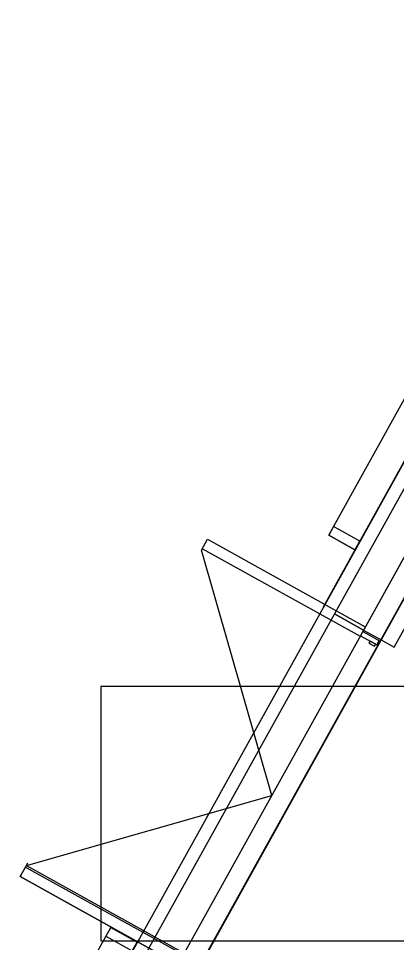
# Model space of a CAD drawing. Header units: metres. Extents: x 2.3 to 42.8, y 0.9 to 31.9.
# Drawn here: x 23.138 to 23.883, y 22.945 to 24.763 of the extents above; entities that cross this region are included whole.
import ezdxf

# ---------------------------------------------------------------- set-up
doc = ezdxf.new("R2010")
doc.units = ezdxf.units.M
for name, color, linetype in [('ARREDI', 9, 'Continuous'), ('PARETI_STRUTTURE', 7, 'Continuous'), ('WAYFINDING_RIQUADRI', 7, 'Continuous')]:
    doc.layers.add(name, color=color, linetype=linetype)

msp = doc.modelspace()

# ---------------------------------------------------------------- linework, layer by layer
at = {"layer": 'ARREDI'}
for points in [[(25.5648, 26.8977), (21.4984, 19.5741)], [(24.0261, 24.1266), (23.8044, 23.7273)]]:
    msp.add_lwpolyline(points, dxfattribs=at)
for points in [[(24.0258, 24.1268), (23.8041, 23.7275), (23.8044, 23.7273), (24.0262, 24.1266)], [(23.8146, 23.5583), (23.8491, 23.5392), (24.1289, 24.0432), (24.0945, 24.0623)], [(23.8041, 23.7275), (23.7372, 23.607), (23.7375, 23.6068), (23.8044, 23.7273)]]:
    msp.add_lwpolyline(points, close=True, dxfattribs=at)
at = {"layer": 'PARETI_STRUTTURE'}
for points in [[(27.0359, 29.4946), (26.8009, 29.0712), (26.5715, 28.6581), (26.0663, 27.7483), (25.7055, 27.0984), (25.5016, 26.7313), (25.1408, 26.0813), (24.2731, 24.5187), (24.0437, 24.1056), (23.759, 23.5927), (23.3981, 22.9428), (22.7559, 21.7862), (22.395, 21.1362), (22.185, 20.7579), (21.9556, 20.3449), (21.4373, 19.4113), (21.0764, 18.7614), (20.5364, 17.7889), (20.1756, 17.139), (19.7671, 16.4034), (19.5378, 15.9903), (18.2075, 13.5945)], [(26.7902, 28.9173), (19.6512, 16.0599)], [(24.3647, 24.4678), (19.6293, 15.9394)], [(23.7477, 23.7476), (23.979, 24.1641)], [(24.021, 24.1182), (23.8089, 23.7361)], [(24.1009, 24.0739), (24.0438, 24.1056), (24.1009, 24.0739), (24.0438, 24.1056), (23.759, 23.5927), (23.8161, 23.561)], [(23.8505, 23.5419), (23.8763, 23.5275), (24.1611, 24.0404), (24.1353, 24.0548)], [(23.7993, 23.7189), (23.7477, 23.7476)], [(23.1563, 23.1027), (23.1418, 23.0765), (23.4516, 22.9045), (23.1418, 23.0765), (23.1538, 23.0982), (23.6357, 23.236), (23.4979, 23.7178), (23.5099, 23.7395), (23.8197, 23.5675)], [(23.4996, 23.7209), (23.8094, 23.5489)], [(23.8161, 23.561), (23.81, 23.55), (23.8423, 23.532), (23.847, 23.5404)], [(23.8161, 23.561), (23.8505, 23.5419)], [(23.4916, 22.8955), (23.8491, 23.5392)], [(23.1521, 23.0951), (23.4619, 22.9231)], [(23.1538, 23.0982), (23.4636, 22.9262)], [(22.7605, 21.9696), (23.3195, 22.9765)], [(23.3195, 22.9765), (23.3712, 22.9478)]]:
    msp.add_lwpolyline(points, dxfattribs=at)
for points in [[(23.8146, 23.5583), (23.8491, 23.5392), (24.1289, 24.0432), (24.0945, 24.0623)], [(23.7572, 23.7648), (23.7477, 23.7476), (23.7993, 23.7189), (23.8089, 23.7361)], [(23.8161, 23.561), (23.759, 23.5927)], [(23.8291, 23.5393), (23.8268, 23.5352), (23.8378, 23.5291), (23.8401, 23.5332)], [(23.3195, 22.9765), (23.31, 22.9593), (23.3616, 22.9306), (23.3712, 22.9478)]]:
    msp.add_lwpolyline(points, close=True, dxfattribs=at)
at = {"layer": 'WAYFINDING_RIQUADRI'}
msp.add_lwpolyline([(23.3, 22.95), (26.7, 22.95), (26.7, 23.45), (23.3, 23.45)], close=True, dxfattribs=at)

doc.saveas('drawing.dxf')
